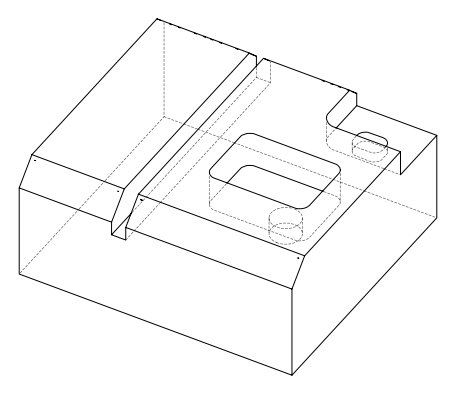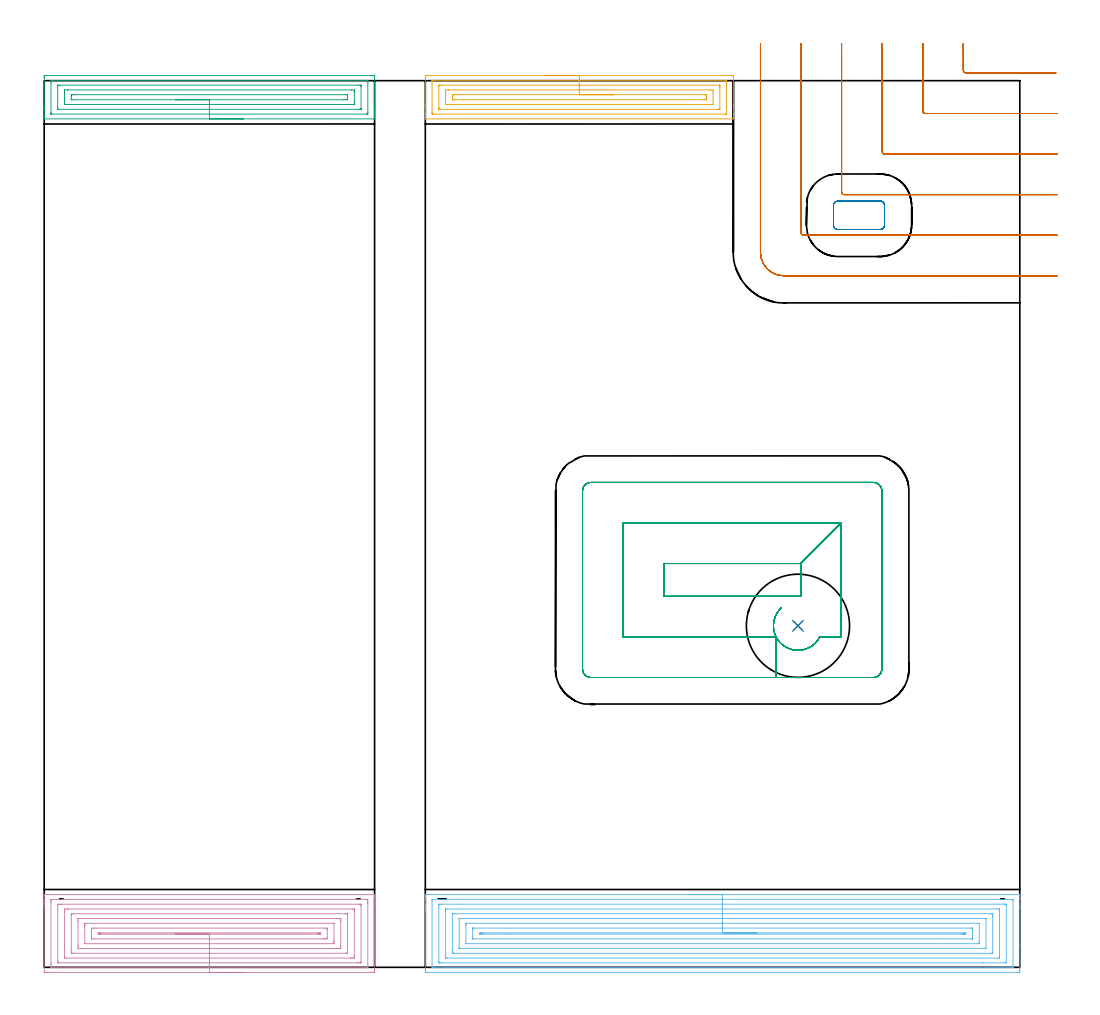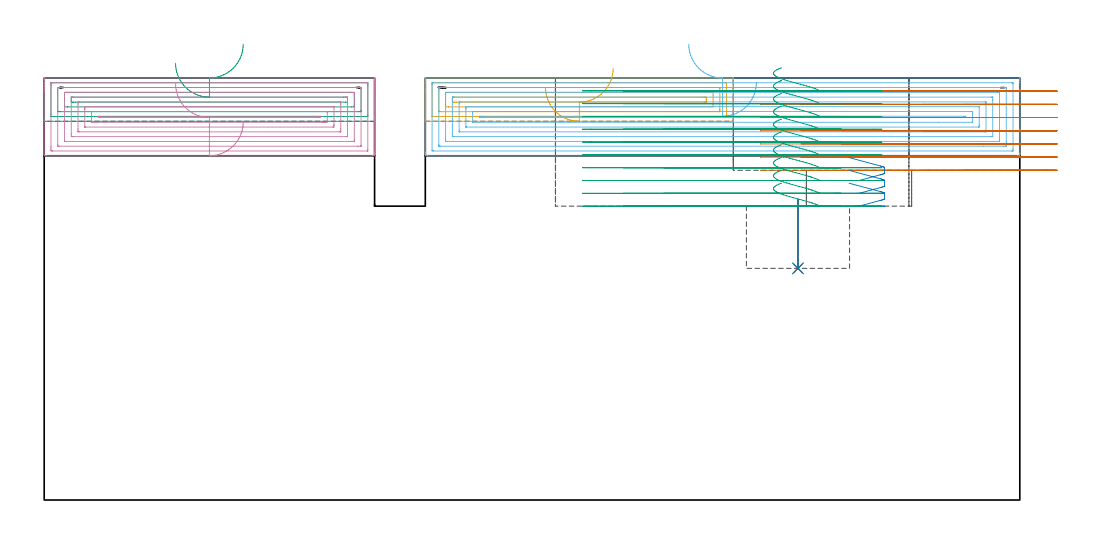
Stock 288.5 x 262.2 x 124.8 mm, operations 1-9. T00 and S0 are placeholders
(PLAN: 10 operations, 4 tool changes, 66.3 min)
(1 INDEXABLE_INSERT_DRILL_BLIND_HOLE_FROM_SOLID | STEP1POCKET | NXT0302_010 | 0.09 min | 16730 mm3)
(2 DRILL_TO_ENLARGE_BLIND_HOLE | STEP1POCKET | UGT0301_381 | 0.09 min | 24383 mm3)
(3 AREA_MILL | FG_CHAMFER_SURFACE | UGT0205_001 | 4.15 min | 8557 mm3)
(4 AREA_MILL_1 | FG_CHAMFER_SURFACE_1 | UGT0205_001 | 7.26 min | 27998 mm3)
(5 AREA_MILL_2 | FG_CHAMFER_SURFACE_2 | UGT0205_001 | 3.89 min | 8446 mm3)
(6 AREA_MILL_3 | FG_CHAMFER_SURFACE_3 | UGT0205_001 | 12.88 min | 47899 mm3)
(7 MILL_CORNER_NOTCH_RECTANGULAR | CORNER_NOTCH_RECTANGULAR | NXT0201_012 | Follow Part, ap 4, ae 75% | 9.04 min | 150067 mm3)
(8 MILL_RECTANGULAR_POCKET | POCKET_RECTANGULAR_STRAIGHT | NXT0201_012 | Follow Part, ap 4, ae 75% | 0.6 min | 7256 mm3)
(9 MILL_RECTANGULAR_POCKET_1 | POCKET_RECTANGULAR_STRAIGHT_1 | NXT0201_012 | Follow Part, ap 4, ae 75% | 13.45 min | 260676 mm3)
(10 MILL_RECTANGULAR_SLOT | SLOT_RECTANGULAR | NXT0201_011 | Follow Part, ap 3, ae 75% | 14.88 min | 144527 mm3)
(TOOL NXT0302_010 | Index. Insert Drill 19.5mm [880-D1950L25-05] | D19.5 PA176 FL98 Z2)
(TOOL UGT0301_381 | Twist Drill Flat Bottom 30.5 mm | D30.5 PA180 FL175 Z2)
(TOOL UGT0205_001 | Chamfer Mill 20 x 3 x 45 deg. | D20 FL50 Z2)
(TOOL NXT0201_012 | ENDMILL 16mm [2P460-1600-NA 1630] | D16 FL38 Z6)
(TOOL NXT0201_011 | ENDMILL 12mm [2P460-1200-NA 1630] | D12 FL38 Z6)
(OP 1 INDEXABLE_INSERT_DRILL_BLIND_HOLE_FROM_SOLID)
G17 G21 G94 G90
T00 M6
G54
G17 G0 G90 X222.9 Y101. S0 M3
G43 Z134.8 H1
G94 G81 G98 Z68.5 F250. R88.9
G80
M5
M2
(OP 2 DRILL_TO_ENLARGE_BLIND_HOLE)
G17 G21 G94 G90
T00 M6
G54
G17 G0 G90 X222.9 Y101. S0 M3
G43 Z134.8 H0
G94 G81 G98 Z68.5 F250. R88.9
G80
M5
M2
(OP 3 AREA_MILL)
G17 G21 G94 G90
T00 M6
G54
G17 G0 G90 X58.85 Y250.9 S1061 M3
G43 Z134.8 H0
G94 G1 X58.812 Z133.928 F250.
X58.698 Z133.063
X58.509 Z132.212
X58.247 Z131.38
X57.913 Z130.574
X57.51 Z129.8
X57.042 Z129.064
X56.51 Z128.372
X55.921 Z127.729
X55.278 Z127.14
X54.586 Z126.608
X53.85 Z126.14
X53.076 Z125.737
X52.27 Z125.403
X51.438 Z125.141
X50.587 Z124.952
X49.722 Z124.838
X48.85 Z124.8
X0.17
X0.01 Y250.903 Z124.788
X0.007 Y250.956 Z124.735
X0. Y251.356 Z124.343
Y251.716 Z123.984
Y252.393 Z123.302
Y253.624 Z122.073
Y254.178 Z121.517
Y254.793 Z120.902
Y263.099 Z112.598
X0.002 Y263.378 Z112.32
X0.01 Y263.692 Z112.006
X0.324 Y263.699 Z111.999
X97.084 Y263.7 Z112.
X97.378 Y263.697 Z112.002
X97.69 Y263.692 Z112.006
X97.7 Y263.376 Z112.322
Y254.178 Z121.517
Y253.624 Z122.073
Y253.285 Z122.411
Y252.732 Z122.964
Y252.393 Z123.302
Y251.716 Z123.984
Y251.356 Z124.343
X97.693 Y250.956 Z124.735
X97.69 Y250.903 Z124.788
X97.53 Y250.9 Z124.8
X48.85
Y252.314 Z123.386
X2.324 Y252.315 Z123.385
X2.165 Y252.317 Z123.383
X2.061 Y252.321 Z123.379
X2.009 Y252.325 Z123.375
X2.006 Y252.337 Z123.363
X2.003 Y252.393 Z123.307
X2. Y252.795 Z122.905
Y261.717 Z113.983
X2.003 Y262.207 Z113.493
X2.006 Y262.256 Z113.444
X2.009 Y262.275 Z113.425
X2.087 Y262.28 Z113.42
X2.244 Y262.284 Z113.416
X2.324 Y262.286 Z113.414
X95.377
X95.535 Y262.283 Z113.417
X95.639 Y262.279 Z113.421
X95.691 Y262.275 Z113.425
X95.694 Y262.263 Z113.437
X95.697 Y262.207 Z113.493
X95.7 Y261.805 Z113.895
Y252.883 Z122.817
X95.697 Y252.393 Z123.307
X95.694 Y252.344 Z123.356
X95.691 Y252.325 Z123.375
X95.613 Y252.321 Z123.379
X95.456 Y252.316 Z123.384
X95.376 Y252.314 Z123.386
X48.85
Y253.728 Z121.972
X4.189 Y253.729 Z121.971
X4.039 Y253.731 Z121.969
X4.016 Y253.733 Z121.967
X4.01 Y253.735 Z121.965
X4.007 Y253.763 Z121.937
X4.002 Y253.863 Z121.837
X4. Y254.366 Z121.334
X4.001 Y260.611 Z115.089
X4.005 Y260.8 Z114.9
X4.01 Y260.853 Z114.847
X4.015 Y260.866 Z114.834
X4.022 Y260.867 Z114.833
X4.077 Y260.87 Z114.83
X4.189 Y260.871 Z114.829
X4.633 Y260.872 Z114.828
X93.061
X93.511 Y260.871 Z114.829
X93.661 Y260.869 Z114.831
X93.684 Y260.867 Z114.833
X93.69 Y260.865 Z114.835
X93.693 Y260.837 Z114.863
X93.698 Y260.737 Z114.963
X93.699 Y260.611 Z115.089
X93.7 Y260.423 Z115.277
X93.699 Y253.989 Z121.711
X93.695 Y253.8 Z121.9
X93.69 Y253.747 Z121.953
X93.685 Y253.734 Z121.966
X93.678 Y253.733 Z121.967
X93.623 Y253.73 Z121.97
X93.511 Y253.729 Z121.971
X93.067 Y253.728 Z121.972
X48.85
Y255.143 Z120.557
X6.795
X6.043 Y255.15 Z120.55
X6.01 Y255.155 Z120.545
X6.005 Y255.202 Z120.498
X6.002 Y255.307 Z120.393
X6. Y256.854 Z118.846
Y258.614 Z117.086
Y259.072 Z116.628
X6.002 Y259.289 Z116.411
X6.006 Y259.397 Z116.303
X6.01 Y259.446 Z116.254
X6.055 Y259.451 Z116.249
X6.869 Y259.457 Z116.243
X6.942
X90.905
X91.657 Y259.45 Z116.25
X91.69 Y259.445 Z116.255
X91.695 Y259.398 Z116.302
X91.698 Y259.293 Z116.407
X91.7 Y259.083 Z116.617
Y258.663 Z117.037
Y255.986 Z119.714
Y255.528 Z120.172
X91.698 Y255.311 Z120.389
X91.695 Y255.203 Z120.497
X91.69 Y255.154 Z120.546
X91.645 Y255.149 Z120.551
X90.831 Y255.143 Z120.557
X90.758
X48.85
Y256.557 Z119.143
X8.655 Y256.558 Z119.142
X8.055 Y256.561 Z119.139
X8.021 Y256.564 Z119.136
X8.01 Y256.57 Z119.13
X8.004 Y256.613 Z119.087
X8.001 Y256.854 Z118.846
X8. Y257.508 Z118.192
X8.001 Y257.746 Z117.954
X8.003 Y257.91 Z117.79
X8.007 Y257.991 Z117.709
X8.009 Y258.027 Z117.673
X8.062 Y258.036 Z117.664
X8.361 Y258.04 Z117.66
X8.655 Y258.042 Z117.658
X9.251 Y258.043 Z117.657
X89.045 Y258.042 Z117.658
X89.645 Y258.039 Z117.661
X89.679 Y258.036 Z117.664
X89.69 Y258.03 Z117.67
X89.696 Y257.988 Z117.712
X89.699 Y257.746 Z117.954
X89.7 Y257.092 Z118.608
X89.699 Y256.854 Z118.846
X89.697 Y256.69 Z119.01
X89.694 Y256.609 Z119.091
X89.691 Y256.573 Z119.127
X89.638 Y256.564 Z119.136
X89.34 Y256.56 Z119.14
X89.045 Y256.558 Z119.142
X88.449 Y256.557 Z119.143
X48.85
X47.978 Z119.181
X47.114 Z119.295
X46.262 Z119.484
X45.43 Z119.746
X44.624 Z120.08
X43.85 Z120.483
X43.114 Z120.952
X42.422 Z121.483
X41.779 Z122.072
X41.19 Z122.715
X40.659 Z123.407
X40.19 Z124.143
X39.787 Z124.917
X39.453 Z125.723
X39.191 Z126.555
X39.002 Z127.407
X38.888 Z128.272
X38.85 Z129.143
G0 Z134.8
M5
M2
(OP 4 AREA_MILL_1)
G17 G21 G94 G90
T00 M6
G54
G17 G0 G90 X58.85 Y-1.5 S1061 M3
G43 Z134.8 H0
Z111.8
G94 G1 X58.812 Z110.928 F250.
X58.698 Z110.064
X58.509 Z109.212
X58.247 Z108.38
X57.913 Z107.574
X57.51 Z106.8
X57.042 Z106.064
X56.51 Z105.372
X55.921 Z104.729
X55.278 Z104.14
X54.586 Z103.608
X53.85 Z103.14
X53.076 Z102.737
X52.27 Z102.403
X51.438 Z102.141
X50.587 Z101.952
X49.722 Z101.838
X48.85 Z101.8
X0.616
X0.191 Y-1.495 Z101.803
X0.01 Y-1.492 Z101.806
X0. Y-1.306 Z101.991
X0.003 Y17.778 Z121.074
Y18.385 Z121.679
Y18.937 Z122.234
Y19.267 Z122.563
Y19.82 Z123.117
Y20.15 Z123.445
Y21.152 Z124.451
X0.013 Y21.474 Z124.766
X0.018 Y21.491 Z124.783
X0.022 Y21.497 Z124.789
X0.17 Y21.5 Z124.8
X97.53
X97.691 Y21.497 Z124.788
X97.693 Y21.49 Z124.781
X97.7 Y21.145 Z124.445
Y20.82 Z124.119
Y20.15 Z123.445
Y18.932 Z122.229
Y18.385 Z121.679
Y9.832 Z113.13
Y-0.759 Z102.539
X97.697 Y-1.032 Z102.265
X97.691 Y-1.492 Z101.806
X97.552 Y-1.495 Z101.803
X97.084 Y-1.5 Z101.8
X48.85
Y-0.086 Z103.214
X2.403 Y-0.085 Z103.215
X2.337
X2.024 Y-0.079 Z103.221
X2.01 Y0.022 Z103.322
X2.003 Y0.245 Z103.545
X2.001 Y0.733 Z104.033
X2. Y1.13 Z104.43
X2.003 Y19.267 Z122.567
X2.005 Y19.66 Z122.96
X2.013 Y20.056 Z123.356
X2.022 Y20.08 Z123.38
X2.041 Y20.081 Z123.381
X2.092 Y20.084 Z123.384
X2.196 Y20.085 Z123.385
X2.403 Y20.086 Z123.386
X95.297 Y20.085 Z123.385
X95.363
X95.676 Y20.079 Z123.379
X95.69 Y19.978 Z123.278
X95.697 Y19.755 Z123.055
X95.699 Y19.267 Z122.567
X95.7 Y18.87 Z122.17
X95.699 Y0.336 Z103.636
X95.691 Y-0.062 Z103.238
X95.689 Y-0.08 Z103.22
X95.684 Y-0.082 Z103.218
X95.66 Y-0.084 Z103.216
X95.608 Y-0.085 Z103.215
X95.504 Y-0.086 Z103.214
X48.85
Y1.328 Z104.628
X4.479 Y1.329 Z104.629
X4.189 Y1.33 Z104.63
X4.093 Y1.332 Z104.632
X4.024 Y1.335 Z104.635
X4.01 Y1.429 Z104.729
X4.005 Y1.615 Z104.915
X4.001 Y1.801 Z105.101
X4.003 Y18.385 Z121.685
X4.005 Y18.567 Z121.867
X4.011 Y18.63 Z121.93
X4.017 Y18.665 Z121.965
X4.045 Y18.666 Z121.966
X4.189 Y18.669 Z121.969
X4.792 Y18.671 Z121.971
X5.082
X93.221
X93.511 Y18.669 Z121.969
X93.607 Y18.668 Z121.968
X93.676 Y18.665 Z121.965
X93.69 Y18.571 Z121.871
X93.695 Y18.385 Z121.685
X93.699 Y18.199 Z121.499
Y1.615 Z104.915
X93.697 Y1.431 Z104.731
X93.69 Y1.367 Z104.667
X93.684 Y1.335 Z104.635
X93.655 Y1.334 Z104.634
X93.511 Y1.331 Z104.631
X92.908 Y1.329 Z104.629
X92.618 Y1.328 Z104.628
X48.85
Y2.743 Z106.043
X6.621
X6.125 Y2.747 Z106.047
X6.011 Y2.75 Z106.05
X6.006 Y2.948 Z106.248
X6.001 Y3.356 Z106.656
X6.003 Y16.62 Z119.92
X6.011 Y17.047 Z120.347
X6.018 Y17.25 Z120.55
X6.227 Y17.254 Z120.554
X6.869 Y17.257 Z120.557
X7.117
X91.08
X91.576 Y17.253 Z120.553
X91.69 Y17.25 Z120.55
X91.695 Y17.053 Z120.353
X91.7 Y16.644 Z119.944
Y3.381 Z106.681
X91.69 Y2.952 Z106.252
X91.682 Y2.75 Z106.05
X91.474 Y2.746 Z106.046
X90.831 Y2.743 Z106.043
X90.584
X48.85
Y4.157 Z107.457
X8.655
X8.548 Y4.159 Z107.459
X8.333 Y4.164 Z107.464
X8.011 Y4.177 Z107.477
X8.008 Y4.263 Z107.563
X8.001 Y4.909 Z108.209
X8.003 Y15.499 Z118.799
X8.005 Y15.737 Z119.037
X8.009 Y15.817 Z119.117
X8.011 Y15.831 Z119.131
X8.083 Y15.836 Z119.136
X8.225 Y15.84 Z119.14
X8.44 Y15.843 Z119.143
X8.548
X89.045
X89.152 Y15.841 Z119.141
X89.367 Y15.836 Z119.136
X89.69 Y15.823 Z119.123
X89.692 Y15.737 Z119.037
X89.699 Y15.09 Z118.39
X89.7 Y4.499 Z107.799
X89.697 Y4.263 Z107.563
X89.693 Y4.183 Z107.483
X89.691 Y4.169 Z107.469
X89.618 Y4.164 Z107.464
X89.475 Y4.16 Z107.46
X89.26 Y4.157 Z107.457
X89.152
X48.85
Y5.571 Z108.871
X10.442 Y5.572 Z108.872
X10.009 Y5.573 Z108.873
X10.007 Y5.575 Z108.875
X10.003 Y5.579 Z108.879
X10.001 Y6.028 Z109.328
Y6.464 Z109.764
X10.002 Y13.523 Z116.823
X10.005 Y13.972 Z117.272
X10.01 Y14.398 Z117.698
X10.016 Y14.422 Z117.722
X10.038 Y14.424 Z117.724
X10.095 Y14.427 Z117.727
X10.21 Y14.428 Z117.728
X10.442 Y14.429 Z117.729
X87.258 Y14.428 Z117.728
X87.691 Y14.427 Z117.727
X87.694 Y14.425 Z117.725
X87.698 Y14.42 Z117.72
X87.699 Y13.972 Z117.272
X87.7 Y13.535 Z116.835
Y6.475 Z109.775
X87.697 Y6.028 Z109.328
X87.692 Y5.599 Z108.899
X87.684 Y5.578 Z108.878
X87.662 Y5.576 Z108.876
X87.605 Y5.573 Z108.873
X87.49 Y5.572 Z108.872
X87.258 Y5.571 Z108.871
X48.85
Y6.985 Z110.285
X12.152 Y6.986 Z110.286
X12.041 Y6.99 Z110.29
X12.019 Y6.992 Z110.292
X12.011 Y7.001 Z110.301
X12.005 Y7.022 Z110.322
X12.002 Y7.045 Z110.345
Y12.207 Z115.507
X12.004 Y12.428 Z115.728
X12.012 Y12.653 Z115.953
X12.033 Y13.008 Z116.308
X12.228 Y13.013 Z116.313
X12.304 Y13.014 Z116.314
X85.548
X85.659 Y13.01 Z116.31
X85.682 Y13.008 Z116.308
X85.69 Y12.999 Z116.299
X85.696 Y12.978 Z116.278
X85.699 Y12.955 Z116.255
Y7.794 Z111.094
X85.698 Y7.57 Z110.87
X85.69 Y7.343 Z110.643
X85.667 Y6.992 Z110.292
X85.472 Y6.987 Z110.287
X85.396 Y6.986 Z110.286
X48.85 Y6.985 Z110.285
Y8.4 Z111.7
X14.908
X14.292 Y8.402 Z111.702
X14.014 Y8.407 Z111.707
X14.002 Y8.676 Z111.976
X14.001 Y8.689 Z111.989
X14.002 Y11.336 Z114.636
X14.014 Y11.593 Z114.893
X14.629 Y11.599 Z114.899
X14.908 Y11.6 Z114.9
X15.521
X82.792
X83.409 Y11.598 Z114.898
X83.686 Y11.593 Z114.893
X83.699 Y11.324 Z114.624
X83.7 Y11.31 Z114.61
Y8.662 Z111.962
X83.686 Y8.407 Z111.707
X83.071 Y8.401 Z111.701
X82.792 Y8.4 Z111.7
X82.179
X48.85
Y9.814 Z113.114
X16.694
X16.434 Y9.816 Z113.116
X16.06 Y9.821 Z113.121
X16.011 Y9.824 Z113.124
X16.008 Y9.879 Z113.179
X16.006 Y10. Z113.3
X16.009 Y10.121 Z113.421
X16.011 Y10.176 Z113.476
X16.066 Y10.18 Z113.48
X16.436 Y10.184 Z113.484
X16.694 Y10.186 Z113.486
X81.006
X81.266 Y10.184 Z113.484
X81.64 Y10.179 Z113.479
X81.69 Y10.177 Z113.477
X81.693 Y10.122 Z113.422
X81.695 Y10. Z113.3
X81.693 Y9.878 Z113.178
X81.69 Y9.823 Z113.123
X81.634 Y9.82 Z113.12
X81.383 Y9.816 Z113.116
X81.006 Y9.814 Z113.114
X80.748
X48.85
X47.978 Z113.152
X47.114 Z113.266
X46.262 Z113.454
X45.43 Z113.717
X44.624 Z114.051
X43.85 Z114.453
X43.114 Z114.922
X42.422 Z115.453
X41.779 Z116.043
X41.19 Z116.686
X40.658 Z117.378
X40.19 Z118.114
X39.787 Z118.888
X39.453 Z119.694
X39.191 Z120.526
X39.002 Z121.377
X38.888 Z122.242
X38.85 Z123.114
G0 Z134.8
M5
M2
(OP 5 AREA_MILL_2)
G17 G21 G94 G90
T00 M6
G54
G17 G0 G90 X148.25 Y263.7 S1061 M3
G43 Z134.8 H0
Z122.
G94 G1 X148.288 Z121.128 F250.
X148.402 Z120.264
X148.591 Z119.412
X148.853 Z118.58
X149.187 Z117.774
X149.59 Z117.
X150.058 Z116.264
X150.59 Z115.572
X151.179 Z114.929
X151.822 Z114.34
X152.514 Z113.808
X153.25 Z113.34
X154.024 Z112.937
X154.83 Z112.603
X155.662 Z112.341
X156.514 Z112.152
X157.378 Z112.038
X158.25 Z112.
X203.222
X203.515 Y263.697 Z112.002
X203.79 Y263.691 Z112.006
X203.8 Y263.412 Z112.285
Y255.07 Z120.625
Y254.444 Z121.253
Y254.178 Z121.519
Y252.393 Z123.302
Y251.859 Z123.839
Y251.259 Z124.44
X203.793 Y250.944 Z124.748
X203.79 Y250.903 Z124.788
X203.667 Y250.9 Z124.8
X112.833
X112.71 Y250.903 Z124.788
X112.707 Y250.944 Z124.748
X112.7 Y251.26 Z124.439
Y251.86 Z123.839
Y252.393 Z123.302
Y254.444 Z121.253
Y255.07 Z120.625
X112.701 Y263.099 Z112.598
X112.703 Y263.675 Z112.022
X112.707 Y263.691 Z112.006
X113.279 Y263.7 Z112.
X158.25
Y262.286 Z113.414
X201.519 Y262.285 Z113.415
X201.677 Y262.282 Z113.418
X201.776 Y262.279 Z113.421
X201.79 Y262.256 Z113.444
X201.793 Y262.207 Z113.493
X201.799 Y261.847 Z113.853
X201.8 Y252.393 Z123.307
X201.798 Y252.348 Z123.352
X201.795 Y252.327 Z123.373
X201.792 Y252.321 Z123.379
X201.755 Y252.319 Z123.381
X201.598 Y252.315 Z123.385
X201.519 Y252.314 Z123.386
X114.981 Y252.315 Z123.385
X114.823 Y252.318 Z123.382
X114.724 Y252.321 Z123.379
X114.71 Y252.344 Z123.356
X114.707 Y252.393 Z123.307
X114.701 Y252.752 Z122.948
X114.7 Y262.207 Z113.493
X114.702 Y262.252 Z113.448
X114.705 Y262.273 Z113.427
X114.708 Y262.279 Z113.421
X114.745 Y262.281 Z113.419
X114.902 Y262.285 Z113.415
X114.981 Y262.286 Z113.414
X158.25
Y260.872 Z114.828
X199.723 Y260.871 Z114.829
X199.763 Y260.87 Z114.83
X199.783 Y260.868 Z114.832
X199.787 Y260.866 Z114.834
X199.79 Y260.844 Z114.856
X199.798 Y260.563 Z115.137
X199.8 Y260.422 Z115.278
Y260.282 Z115.418
Y254.037 Z121.663
X199.798 Y253.896 Z121.804
X199.794 Y253.802 Z121.898
X199.79 Y253.735 Z121.965
X199.77 Y253.733 Z121.967
X199.659 Y253.731 Z121.969
X199.217 Y253.729 Z121.971
X116.777
X116.737 Y253.73 Z121.97
X116.717 Y253.732 Z121.968
X116.713 Y253.734 Z121.966
X116.71 Y253.756 Z121.944
X116.702 Y254.037 Z121.663
X116.701 Y254.178 Z121.522
X116.7 Y254.318 Z121.382
Y260.563 Z115.137
X116.703 Y260.704 Z114.996
X116.706 Y260.798 Z114.902
X116.71 Y260.865 Z114.835
X116.73 Y260.867 Z114.833
X116.841 Y260.869 Z114.831
X117.283 Y260.871 Z114.829
X158.25 Y260.872 Z114.828
Y259.457 Z116.243
X197.061
X197.79 Y259.446 Z116.254
X197.8 Y258.717 Z116.983
Y255.962 Z119.738
X197.793 Y255.155 Z120.545
X196.988 Y255.143 Z120.557
X196.915
X119.439
X118.71 Y255.154 Z120.546
X118.7 Y255.883 Z119.817
Y258.638 Z117.062
X118.707 Y259.445 Z116.255
X119.512 Y259.457 Z116.243
X119.585
X158.25
Y258.043 Z117.657
X195.207
X195.503 Y258.042 Z117.658
X195.701 Y258.039 Z117.661
X195.771 Y258.036 Z117.664
X195.791 Y258.031 Z117.669
X195.794 Y258.016 Z117.684
X195.797 Y257.944 Z117.756
X195.799 Y257.746 Z117.954
Y257.153 Z118.547
X195.795 Y256.854 Z118.846
X195.79 Y256.564 Z119.136
X195.501 Y256.56 Z119.14
X195.207 Y256.558 Z119.142
X194.613 Y256.557 Z119.143
X121.293
X120.997 Y256.558 Z119.142
X120.799 Y256.561 Z119.139
X120.729 Y256.564 Z119.136
X120.709 Y256.569 Z119.131
X120.707 Y256.584 Z119.116
X120.703 Y256.656 Z119.044
X120.701 Y256.854 Z118.846
Y257.447 Z118.253
X120.705 Y257.746 Z117.954
X120.71 Y258.036 Z117.664
X120.999 Y258.041 Z117.66
X121.293 Y258.042 Z117.658
X121.887 Y258.043 Z117.657
X158.25
X159.122 Z117.695
X159.986 Z117.809
X160.838 Z117.998
X161.67 Z118.26
X162.476 Z118.594
X163.25 Z118.997
X163.986 Z119.465
X164.678 Z119.996
X165.321 Z120.586
X165.91 Z121.229
X166.442 Z121.921
X166.91 Z122.657
X167.313 Z123.431
X167.647 Z124.237
X167.909 Z125.069
X168.098 Z125.92
X168.212 Z126.785
X168.25 Z127.657
G0 Z134.8
M5
M2
(OP 6 AREA_MILL_3)
G17 G21 G94 G90
T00 M6
G54
G17 G0 G90 X190.6 Y21.5 S1061 M3
G43 Z134.8 H0
G94 G1 X190.638 Z133.928 F250.
X190.752 Z133.063
X190.941 Z132.212
X191.203 Z131.38
X191.537 Z130.574
X191.94 Z129.8
X192.408 Z129.064
X192.94 Z128.372
X193.529 Z127.729
X194.172 Z127.139
X194.864 Z126.608
X195.6 Z126.14
X196.374 Z125.737
X197.18 Z125.403
X198.012 Z125.141
X198.864 Z124.952
X199.728 Z124.838
X200.6 Z124.8
X288.361
X288.49 Y21.494 Z124.793
X288.5 Y21.208 Z124.507
Y20.702 Z124.001
Y20.15 Z123.445
Y18.109 Z121.406
Y17.502 Z120.796
Y6.332 Z109.629
Y-0.729 Z102.568
X288.497 Y-1.032 Z102.264
X288.491 Y-1.491 Z101.806
X288.382 Y-1.495 Z101.803
X287.915 Y-1.5 Z101.8
X113.285 Y-1.499 Z101.801
X112.818 Y-1.495 Z101.803
X112.709 Y-1.491 Z101.806
X112.704 Y-1.032 Z102.264
X112.7 Y-0.453 Z102.844
Y16.923 Z120.218
Y17.502 Z120.796
Y18.109 Z121.406
Y18.385 Z121.682
Y20.15 Z123.445
Y20.702 Z124.001
Y21.032 Z124.331
X112.701 Y21.209 Z124.508
X112.71 Y21.494 Z124.793
X112.839 Y21.5 Z124.8
X200.6
Y20.086 Z123.386
X286.133 Y20.085 Z123.385
X286.2 Y20.084 Z123.384
X286.49 Y20.07 Z123.37
X286.495 Y19.984 Z123.284
X286.499 Y19.787 Z123.087
Y0.37 Z103.67
X286.49 Y0.007 Z103.307
X286.485 Y-0.079 Z103.221
X286.443 Y-0.082 Z103.218
X286.34 Y-0.085 Z103.215
X286.133 Y-0.086 Z103.214
X115.067 Y-0.085 Z103.215
X115. Y-0.084 Z103.216
X114.71 Y-0.07 Z103.23
X114.705 Y0.016 Z103.316
X114.701 Y0.213 Z103.513
Y19.629 Z122.929
X114.71 Y19.993 Z123.293
X114.715 Y20.079 Z123.379
X114.757 Y20.082 Z123.382
X114.86 Y20.085 Z123.385
X115.067 Y20.086 Z123.386
X200.6
Y18.671 Z121.971
X284.062
X284.351 Y18.67 Z121.97
X284.447 Y18.668 Z121.968
X284.48 Y18.665 Z121.965
X284.49 Y18.661 Z121.961
X284.493 Y18.63 Z121.93
X284.497 Y18.532 Z121.832
X284.499 Y18.385 Z121.685
X284.5 Y18.238 Z121.538
Y2.351 Z105.651
X284.498 Y1.615 Z104.915
X284.496 Y1.472 Z104.772
X284.486 Y1.336 Z104.636
X284.351 Y1.334 Z104.634
X283.749 Y1.329 Z104.629
X277.708 Y1.328 Z104.628
X117.138 Y1.329 Z104.629
X116.849 Y1.33 Z104.63
X116.753 Y1.332 Z104.632
X116.72 Y1.335 Z104.635
X116.71 Y1.339 Z104.639
X116.707 Y1.37 Z104.67
X116.703 Y1.468 Z104.768
X116.701 Y1.615 Z104.915
X116.7 Y1.762 Z105.062
Y17.649 Z120.949
X116.702 Y18.385 Z121.685
X116.704 Y18.528 Z121.828
X116.714 Y18.664 Z121.964
X116.849 Y18.666 Z121.966
X117.451 Y18.671 Z121.971
X123.482
X200.6
Y17.257 Z120.557
X281.926
X282.404 Y17.255 Z120.555
X282.454 Y17.254 Z120.554
X282.483 Y17.251 Z120.551
X282.49 Y17.22 Z120.52
X282.495 Y17.044 Z120.344
X282.5 Y16.688 Z119.988
Y16.619 Z119.919
Y3.381 Z106.681
X282.497 Y2.974 Z106.274
X282.492 Y2.771 Z106.071
X282.49 Y2.751 Z106.051
X282.469 Y2.748 Z106.048
X282.414 Y2.745 Z106.045
X282.322 Y2.743 Z106.043
X119.274
X118.796 Y2.745 Z106.045
X118.746 Y2.746 Z106.046
X118.717 Y2.749 Z106.049
X118.71 Y2.779 Z106.079
X118.705 Y2.956 Z106.256
X118.7 Y3.312 Z106.612
Y3.381 Z106.681
Y16.619 Z119.919
X118.703 Y17.026 Z120.326
X118.708 Y17.229 Z120.529
X118.71 Y17.249 Z120.549
X118.731 Y17.252 Z120.552
X118.786 Y17.255 Z120.555
X118.878 Y17.257 Z120.557
X200.6
Y15.843 Z119.143
X280.004
X280.218 Y15.842 Z119.142
X280.361 Y15.839 Z119.139
X280.473 Y15.836 Z119.136
X280.491 Y15.83 Z119.13
X280.493 Y15.821 Z119.121
X280.496 Y15.737 Z119.037
X280.5 Y15.139 Z118.439
Y14.854 Z118.154
X280.499 Y4.263 Z107.563
X280.497 Y4.188 Z107.488
X280.494 Y4.171 Z107.471
X280.492 Y4.167 Z107.467
X280.467 Y4.164 Z107.464
X280.325 Y4.16 Z107.46
X280.111 Y4.157 Z107.457
X280.004
X121.196
X120.982 Y4.158 Z107.458
X120.839 Y4.16 Z107.46
X120.727 Y4.164 Z107.464
X120.709 Y4.17 Z107.47
X120.707 Y4.179 Z107.479
X120.704 Y4.263 Z107.563
X120.7 Y4.861 Z108.161
Y5.146 Z108.446
X120.701 Y15.737 Z119.037
X120.703 Y15.812 Z119.112
X120.706 Y15.829 Z119.129
X120.708 Y15.833 Z119.133
X120.733 Y15.836 Z119.136
X120.875 Y15.84 Z119.14
X121.089 Y15.843 Z119.143
X121.196
X200.6
Y14.429 Z117.729
X278.268 Y14.428 Z117.728
X278.391 Y14.427 Z117.727
X278.472 Y14.424 Z117.724
X278.488 Y14.422 Z117.722
X278.491 Y14.403 Z117.703
X278.495 Y14.353 Z117.653
X278.499 Y13.972 Z117.272
Y6.028 Z109.328
X278.496 Y5.65 Z108.95
X278.49 Y5.594 Z108.894
X278.482 Y5.578 Z108.878
X278.46 Y5.576 Z108.876
X278.345 Y5.573 Z108.873
X278.115 Y5.572 Z108.872
X122.932
X122.809 Y5.573 Z108.873
X122.728 Y5.576 Z108.876
X122.712 Y5.578 Z108.878
X122.709 Y5.596 Z108.896
X122.705 Y5.647 Z108.947
X122.701 Y6.028 Z109.328
Y13.972 Z117.272
X122.704 Y14.35 Z117.65
X122.71 Y14.406 Z117.706
X122.718 Y14.422 Z117.722
X122.74 Y14.424 Z117.724
X122.855 Y14.427 Z117.727
X123.085 Y14.428 Z117.728
X200.6 Y14.429 Z117.729
Y13.015 Z116.315
X276.333 Y13.014 Z116.314
X276.409 Y13.013 Z116.313
X276.485 Y13.008 Z116.308
X276.497 Y12.986 Z116.286
X276.499 Y12.976 Z116.276
X276.5 Y7.628 Z110.928
X276.498 Y7.462 Z110.762
X276.49 Y7.131 Z110.431
X276.476 Y6.992 Z110.292
X276.434 Y6.988 Z110.288
X276.333 Y6.986 Z110.286
X124.867
X124.791 Y6.987 Z110.287
X124.715 Y6.992 Z110.292
X124.703 Y7.014 Z110.314
X124.701 Y7.024 Z110.324
X124.7 Y12.372 Z115.672
X124.702 Y12.538 Z115.838
X124.71 Y12.869 Z116.169
X124.724 Y13.008 Z116.308
X124.766 Y13.012 Z116.312
X124.867 Y13.014 Z116.314
X200.6 Y13.015 Z116.315
Y11.6 Z114.9
X274.272
X274.412 Y11.599 Z114.899
X274.452 Y11.597 Z114.897
X274.487 Y11.594 Z114.894
X274.492 Y11.527 Z114.827
X274.499 Y11.375 Z114.675
X274.5 Y8.676 Z111.976
X274.497 Y8.468 Z111.768
X274.493 Y8.417 Z111.717
X274.491 Y8.409 Z111.709
X274.47 Y8.406 Z111.706
X274.404 Y8.403 Z111.703
X274.218 Y8.4 Z111.7
X264.527
X126.928
X126.788 Y8.401 Z111.701
X126.748 Y8.403 Z111.703
X126.713 Y8.406 Z111.706
X126.708 Y8.473 Z111.773
X126.701 Y8.625 Z111.925
X126.7 Y11.324 Z114.624
X126.703 Y11.532 Z114.832
X126.707 Y11.583 Z114.883
X126.709 Y11.591 Z114.891
X126.73 Y11.594 Z114.894
X126.796 Y11.597 Z114.897
X126.982 Y11.6 Z114.9
X137.208
X200.6
Y10.186 Z113.486
X271.878 Y10.185 Z113.485
X272.138 Y10.183 Z113.483
X272.49 Y10.175 Z113.475
X272.493 Y9.832 Z113.132
X272.253 Y9.821 Z113.121
X271.878 Y9.816 Z113.116
X271.62 Y9.814 Z113.114
X271.363
X129.322 Y9.815 Z113.115
X129.062 Y9.817 Z113.117
X128.71 Y9.825 Z113.125
X128.707 Y10.168 Z113.468
X129.072 Y10.18 Z113.48
X129.322 Y10.184 Z113.484
X129.58 Y10.186 Z113.486
X129.956
X200.6
X201.472 Z113.524
X202.336 Z113.638
X203.188 Z113.827
X204.02 Z114.089
X204.826 Z114.423
X205.6 Z114.826
X206.336 Z115.295
X207.028 Z115.826
X207.671 Z116.415
X208.26 Z117.058
X208.792 Z117.75
X209.26 Z118.486
X209.663 Z119.26
X209.997 Z120.066
X210.259 Z120.898
X210.448 Z121.75
X210.562 Z122.615
X210.6 Z123.486
G0 Z134.8
M5
M2
(OP 7 MILL_CORNER_NOTCH_RECTANGULAR)
G17 G21 G94 G90
T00 M6
G54
G17 G0 G90 X271.787 Y273.2 S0 M3
G43 Z134.8 H1
Z120.9
G94 G1 X271.8 Y270.2 F250.
Y269.959 F500.
Y265.295
G3 X272.595 Y264.5 R0.8
G1 X296.162
X299.162 F250.
G0 Z134.8
X259.784 Y273.2
Z120.9
G1 X259.799 Y270.2
X259.8 Y269.959 F500.
Y253.295
G3 X260.595 Y252.5 R0.8
G1 X296.5
X299.5 F250.
G0 Z134.8
X247.779 Y273.2
Z120.9
G1 X247.799 Y270.2
X247.8 Y269.959 F500.
Y241.296
G3 X248.596 Y240.5 R0.8
G1 X296.5
X299.5 F250.
G0 Z134.8
X235.769 Y273.2
Z120.9
G1 X235.799 Y270.2
G2 X235.8 Y269.959 R24. F500.
G1 Y229.296
G3 X236.596 Y228.5 R0.8
G1 X296.5
X299.5 F250.
G0 Z134.8
X223.737 Y273.199
Z120.9
G1 X223.798 Y270.2
G2 X223.8 Y269.959 R12. F500.
G1 Y217.296
G3 X224.596 Y216.5 R0.8
G1 X296.5
X299.5 F250.
G0 Z134.8
X211.8 Y272.959
Z120.9
G1 Y269.959
Y211.4 F500.
G3 X218.7 Y204.5 R6.9
G1 X296.5
X299.5 F250.
G0 Z134.8
X271.8 Y273.2
Z117.
G1 Y270.2
Y265.295 F500.
G3 X272.595 Y264.5 R0.8
G1 X296.162
X299.162 F250.
G0 Z134.8
X259.8 Y273.2
Z117.
G1 Y270.2
Y253.295 F500.
G3 X260.595 Y252.5 R0.8
G1 X296.5
X299.5 F250.
G0 Z134.8
X247.8 Y273.2
Z117.
G1 Y270.2
Y241.296 F500.
G3 X248.596 Y240.5 R0.8
G1 X296.5
X299.5 F250.
G0 Z134.8
X235.8 Y273.2
Z117.
G1 Y270.2
Y229.296 F500.
G3 X236.596 Y228.5 R0.8
G1 X296.5
X299.5 F250.
G0 Z134.8
X223.8 Y273.2
Z117.
G1 Y270.2
Y217.296 F500.
G3 X224.596 Y216.5 R0.8
G1 X296.5
X299.5 F250.
G0 Z134.8
X211.8 Y273.2
Z117.
G1 Y270.2
Y211.4 F500.
G3 X218.7 Y204.5 R6.9
G1 X296.5
X299.5 F250.
G0 Z134.8
X271.8 Y273.2
Z113.1
G1 Y270.2
Y265.295 F500.
G3 X272.595 Y264.5 R0.8
G1 X296.162
X299.162 F250.
G0 Z134.8
X259.8 Y273.2
Z113.1
G1 Y270.2
Y253.295 F500.
G3 X260.595 Y252.5 R0.8
G1 X296.5
X299.5 F250.
G0 Z134.8
X247.8 Y273.2
Z113.1
G1 Y270.2
Y241.296 F500.
G3 X248.596 Y240.5 R0.8
G1 X296.5
X299.5 F250.
G0 Z134.8
X235.8 Y273.2
Z113.1
G1 Y270.2
Y229.296 F500.
G3 X236.596 Y228.5 R0.8
G1 X296.5
X299.5 F250.
G0 Z134.8
X223.8 Y273.2
Z113.1
G1 Y270.2
Y217.296 F500.
G3 X224.596 Y216.5 R0.8
G1 X296.5
X299.5 F250.
G0 Z134.8
X211.8 Y273.2
Z113.1
G1 Y270.2
Y211.4 F500.
G3 X218.7 Y204.5 R6.9
G1 X296.5
X299.5 F250.
G0 Z134.8
X271.8 Y273.2
Z109.2
G1 Y270.2
Y265.295 F500.
G3 X272.595 Y264.5 R0.8
G1 X296.162
X299.162 F250.
G0 Z134.8
X259.8 Y273.2
Z109.2
G1 Y270.2
Y253.296 F500.
G3 X260.596 Y252.5 R0.8
G1 X296.5
X299.5 F250.
G0 Z134.8
X247.8 Y273.2
Z109.2
G1 Y270.2
Y241.296 F500.
G3 X248.596 Y240.5 R0.8
G1 X296.5
X299.5 F250.
G0 Z134.8
X235.8 Y273.2
Z109.2
G1 Y270.2
Y229.296 F500.
G3 X236.596 Y228.5 R0.8
G1 X296.5
X299.5 F250.
G0 Z134.8
X223.8 Y273.2
Z109.2
G1 Y270.2
Y217.296 F500.
G3 X224.596 Y216.5 R0.8
G1 X296.5
X299.5 F250.
G0 Z134.8
X211.8 Y273.2
Z109.2
G1 Y270.2
Y211.4 F500.
G3 X218.7 Y204.5 R6.9
G1 X296.5
X299.5 F250.
G0 Z134.8
X271.8 Y273.2
Z105.3
G1 Y270.2
Y265.295 F500.
G3 X272.595 Y264.5 R0.8
G1 X296.162
X299.162 F250.
G0 Z134.8
X259.8 Y273.2
Z105.3
G1 Y270.2
Y253.295 F500.
G3 X260.595 Y252.5 R0.8
G1 X296.5
X299.5 F250.
G0 Z134.8
X247.8 Y273.2
Z105.3
G1 Y270.2
Y241.296 F500.
G3 X248.596 Y240.5 R0.8
G1 X296.5
X299.5 F250.
G0 Z134.8
X235.8 Y273.2
Z105.3
G1 Y270.2
Y229.296 F500.
G3 X236.596 Y228.5 R0.8
G1 X296.5
X299.5 F250.
G0 Z134.8
X223.8 Y273.2
Z105.3
G1 Y270.2
Y217.296 F500.
G3 X224.596 Y216.5 R0.8
G1 X296.5
X299.5 F250.
G0 Z134.8
X211.8 Y273.2
Z105.3
G1 Y270.2
Y211.4 F500.
G3 X218.7 Y204.5 R6.9
G1 X296.5
X299.5 F250.
G0 Z134.8
X271.8 Y273.2
Z101.4
G1 Y270.2
Y265.295 F500.
G3 X272.595 Y264.5 R0.8
G1 X296.162
X299.162 F250.
G0 Z134.8
X259.8 Y273.2
Z101.4
G1 Y270.2
Y253.295 F500.
G3 X260.595 Y252.5 R0.8
G1 X296.5
X299.5 F250.
G0 Z134.8
X247.8 Y273.2
Z101.4
G1 Y270.2
Y241.296 F500.
G3 X248.596 Y240.5 R0.8
G1 X296.5
X299.5 F250.
G0 Z134.8
X235.8 Y273.2
Z101.4
G1 Y270.2
Y229.296 F500.
G3 X236.596 Y228.5 R0.8
G1 X296.5
X299.5 F250.
G0 Z134.8
X223.8 Y273.2
Z101.4
G1 Y270.2
Y217.296 F500.
G3 X224.596 Y216.5 R0.8
G1 X296.5
X299.5 F250.
G0 Z134.8
X211.8 Y273.2
Z101.4
G1 Y270.2
Y211.4 F500.
G3 X218.7 Y204.5 R6.9
G1 X296.5
X299.5 F250.
G0 Z134.8
X271.8 Y273.2
Z97.5
G1 Y270.2
Y265.295 F500.
G3 X272.595 Y264.5 R0.8
G1 X296.162
X299.162 F250.
G0 Z134.8
X259.8 Y273.2
Z97.5
G1 Y270.2
Y253.295 F500.
G3 X260.595 Y252.5 R0.8
G1 X296.5
X299.5 F250.
G0 Z134.8
X247.8 Y273.2
Z97.5
G1 Y270.2
Y241.296 F500.
G3 X248.596 Y240.5 R0.8
G1 X296.5
X299.5 F250.
G0 Z134.8
X235.8 Y273.2
Z97.5
G1 Y270.2
Y229.296 F500.
G3 X236.596 Y228.5 R0.8
G1 X296.5
X299.5 F250.
G0 Z134.8
X223.8 Y273.2
Z97.5
G1 Y270.2
Y217.296 F500.
G3 X224.596 Y216.5 R0.8
G1 X296.5
X299.5 F250.
G0 Z134.8
X211.8 Y273.2
Z97.5
G1 Y270.2
Y211.4 F500.
G3 X218.7 Y204.5 R6.9
G1 X296.5
X299.5 F250.
G0 Z134.8
M5
M2
(OP 8 MILL_RECTANGULAR_POCKET)
G17 G21 G94 G90
T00 M6
G54
G17 G0 G90 X238. Y218.2 S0 M3
G43 Z134.8 H1
Z101.27
G94 G1 X247.314 Z98.774 F250.
X247.611 Y218.261 Z98.693
X247.885 Y218.389 Z98.612
X248.123 Y218.577 Z98.531
X248.311 Y218.815 Z98.45
X248.439 Y219.089 Z98.369
X248.5 Y219.386 Z98.287
Y225.414 Z96.672
X248.439 Y225.711 Z96.591
X248.311 Y225.985 Z96.51
X248.123 Y226.223 Z96.429
X247.885 Y226.411 Z96.348
X247.611 Y226.539 Z96.266
X247.314 Y226.6 Z96.185
X247.2 Z96.155
X240.95 Z94.48
X234.7 F500.
G3 X233.4 Y225.3 R1.3
G1 Y219.5
G3 X234.7 Y218.2 R1.3
G1 X247.2
G3 X248.5 Y219.5 R1.3
G1 Y225.3
G3 X247.2 Y226.6 R1.3
G1 X240.95
X239.95
G0 X238. Y218.2 Z97.48
G1 X247.314 Z94.984 F250.
X247.611 Y218.261 Z94.903
X247.885 Y218.389 Z94.822
X248.123 Y218.577 Z94.741
X248.311 Y218.815 Z94.66
X248.439 Y219.089 Z94.579
X248.5 Y219.386 Z94.497
Y225.414 Z92.882
X248.439 Y225.711 Z92.801
X248.311 Y225.985 Z92.72
X248.123 Y226.223 Z92.639
X247.885 Y226.411 Z92.558
X247.611 Y226.539 Z92.476
X247.314 Y226.6 Z92.395
X247.2 Z92.365
X240.95 Z90.69
X234.7 F500.
G3 X233.4 Y225.3 R1.3
G1 Y219.5
G3 X234.7 Y218.2 R1.3
G1 X247.2
G3 X248.5 Y219.5 R1.3
G1 Y225.3
G3 X247.2 Y226.6 R1.3
G1 X240.95
X239.95
G0 X238. Y218.2 Z93.69
G1 X247.314 Z91.194 F250.
X247.611 Y218.261 Z91.113
X247.885 Y218.389 Z91.032
X248.123 Y218.577 Z90.951
X248.311 Y218.815 Z90.87
X248.439 Y219.089 Z90.789
X248.5 Y219.386 Z90.707
Y225.414 Z89.092
X248.439 Y225.711 Z89.011
X248.311 Y225.985 Z88.93
X248.123 Y226.223 Z88.849
X247.885 Y226.411 Z88.768
X247.611 Y226.539 Z88.686
X247.314 Y226.6 Z88.605
X247.2 Z88.575
X240.95 Z86.9
X234.7 F500.
G3 X233.4 Y225.3 R1.3
G1 Y219.5
G3 X234.7 Y218.2 R1.3
G1 X247.2
G3 X248.5 Y219.5 R1.3
G1 Y225.3
G3 X247.2 Y226.6 R1.3
G1 X240.95
X239.95
G0 Z134.8
M5
M2
(OP 9 MILL_RECTANGULAR_POCKET_1)
G17 G21 G94 G90
T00 M6
G54
G17 G0 G90 X217.99 Y106.338 S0 M3
G43 Z134.8 H1
Z127.8
G94 G1 X217.905 Y106.264 Z127.77 F250.
X217.233 Y105.529 Z127.503
X216.668 Y104.71 Z127.236
X216.22 Y103.821 Z126.969
X215.898 Y102.879 Z126.703
X215.707 Y101.902 Z126.436
X215.651 Y100.908 Z126.169
X215.732 Y99.916 Z125.902
X215.946 Y98.944 Z125.636
X216.292 Y98.01 Z125.369
X216.762 Y97.133 Z125.102
X217.347 Y96.327 Z124.836
X217.606 Y96.048 Z124.733
X217.771 Y95.872 Z124.669
X217.947 Y95.708 Z124.604
X218.226 Y95.447 Z124.502
X219.001 Y94.879 Z124.245
X219.844 Y94.417 Z123.987
X220.741 Y94.072 Z123.729
X221.675 Y93.847 Z123.472
X222.631 Y93.748 Z123.214
X223.592 Y93.776 Z122.957
X224.541 Y93.93 Z122.699
X225.461 Y94.209 Z122.442
X226.336 Y94.606 Z122.184
X226.926 Y94.973 Z121.998
X227.243 Y95.186 Z121.896
X227.981 Y95.822 Z121.635
X228.628 Y96.551 Z121.373
X229.172 Y97.36 Z121.112
X229.346 Y97.7 Z121.01
X235.7 F500.
Y131.4
X223.7 Y119.4
X183.2
Y109.7
X223.7
Y119.4
X235.7 Y131.4
X171.2
Y97.7
X216.452
Y85.7
X245.2
G3 X247.7 Y88.2 R2.5
G1 Y140.9
G3 X245.2 Y143.4 R2.5
G1 X161.7
G3 X159.2 Y140.9 R2.5
G1 Y88.2
G3 X161.7 Y85.7 R2.5
G1 X216.452
X217.452
G0 X217.991 Y106.339 Z124.01
G1 X217.912 Y106.271 Z123.982 F250.
X217.847 Y106.209 Z123.958
X217.589 Y105.929 Z123.856
X217.33 Y105.648 Z123.754
X216.74 Y104.828 Z123.483
X216.269 Y103.933 Z123.212
X215.926 Y102.982 Z122.941
X215.719 Y101.993 Z122.67
X215.651 Y100.985 Z122.399
X215.723 Y99.977 Z122.129
X215.934 Y98.988 Z121.858
X216.28 Y98.038 Z121.587
X216.754 Y97.146 Z121.316
X217.347 Y96.327 Z121.045
X217.606 Y96.048 Z120.943
X217.867 Y95.77 Z120.841
X218.605 Y95.15 Z120.583
X219.418 Y94.633 Z120.325
X220.293 Y94.228 Z120.066
X221.213 Y93.942 Z119.808
X222.164 Y93.781 Z119.55
X223.127 Y93.747 Z119.292
X224.086 Y93.841 Z119.033
X225.024 Y94.061 Z118.775
X225.926 Y94.403 Z118.517
X226.263 Y94.579 Z118.415
X226.466 Y94.685 Z118.353
X226.927 Y94.974 Z118.208
X227.244 Y95.187 Z118.105
X227.982 Y95.823 Z117.844
X228.629 Y96.552 Z117.583
X229.172 Y97.36 Z117.322
X229.346 Y97.7 Z117.22
X235.7 F500.
Y131.4
X223.7 Y119.4
X183.2
Y109.7
X223.7
Y119.4
X235.7 Y131.4
X171.2
Y97.7
X216.452
Y85.7
X245.2
G3 X247.7 Y88.2 R2.5
G1 Y140.9
G3 X245.2 Y143.4 R2.5
G1 X161.7
G3 X159.2 Y140.9 R2.5
G1 Y88.2
G3 X161.7 Y85.7 R2.5
G1 X216.452
X217.452
G0 X217.991 Y106.339 Z120.22
G1 X217.912 Y106.271 Z120.192 F250.
X217.202 Y105.49 Z119.909
X216.612 Y104.614 Z119.626
X216.155 Y103.662 Z119.343
X215.841 Y102.653 Z119.06
X215.676 Y101.61 Z118.777
X215.663 Y100.554 Z118.494
X215.804 Y99.508 Z118.211
X216.095 Y98.492 Z117.928
X216.53 Y97.53 Z117.645
X217.099 Y96.64 Z117.362
X217.606 Y96.048 Z117.153
X217.867 Y95.77 Z117.051
X218.645 Y95.12 Z116.779
X219.507 Y94.585 Z116.508
X220.434 Y94.175 Z116.236
X221.409 Y93.899 Z115.964
X222.414 Y93.76 Z115.693
X223.428 Y93.763 Z115.421
X224.431 Y93.906 Z115.149
X225.405 Y94.188 Z114.878
X226.33 Y94.603 Z114.606
X226.656 Y94.8 Z114.504
X226.982 Y94.999 Z114.402
X227.625 Y95.494 Z114.184
X228.209 Y96.057 Z113.967
X228.727 Y96.682 Z113.75
X229.172 Y97.36 Z113.532
X229.346 Y97.7 Z113.43
X235.7 F500.
Y131.4
X223.7 Y119.4
X183.2
Y109.7
X223.7
Y119.4
X235.7 Y131.4
X171.2
Y97.7
X216.451
Y85.7
X245.2
G3 X247.7 Y88.2 R2.5
G1 Y140.9
G3 X245.2 Y143.4 R2.5
G1 X161.7
G3 X159.2 Y140.9 R2.5
G1 Y88.2
G3 X161.7 Y85.7 R2.5
G1 X216.451
X217.451
G0 X217.991 Y106.339 Z116.43
G1 X217.908 Y106.268 Z116.401 F250.
X217.199 Y105.486 Z116.118
X216.61 Y104.611 Z115.835
X216.154 Y103.659 Z115.552
X215.84 Y102.651 Z115.269
X215.676 Y101.609 Z114.987
X215.663 Y100.554 Z114.704
X215.804 Y99.508 Z114.421
X216.095 Y98.493 Z114.138
X216.529 Y97.531 Z113.856
X217.097 Y96.642 Z113.573
X217.606 Y96.048 Z113.363
X217.867 Y95.77 Z113.261
X218.645 Y95.12 Z112.989
X219.507 Y94.585 Z112.718
X220.434 Y94.175 Z112.446
X221.409 Y93.898 Z112.174
X222.414 Y93.76 Z111.903
X223.428 Y93.763 Z111.631
X224.431 Y93.906 Z111.359
X225.405 Y94.188 Z111.088
X226.33 Y94.603 Z110.816
X226.927 Y94.974 Z110.628
X227.244 Y95.187 Z110.525
X227.982 Y95.823 Z110.264
X228.629 Y96.552 Z110.003
X229.172 Y97.36 Z109.742
X229.346 Y97.7 Z109.64
X235.7 F500.
Y131.4
X223.7 Y119.4
X183.2
Y109.7
X223.7
Y119.4
X235.7 Y131.4
X171.2
Y97.7
X216.451
Y85.7
X245.2
G3 X247.7 Y88.2 R2.5
G1 Y140.9
G3 X245.2 Y143.4 R2.5
G1 X161.7
G3 X159.2 Y140.9 R2.5
G1 Y88.2
G3 X161.7 Y85.7 R2.5
G1 X216.451
X217.451
G0 X217.991 Y106.339 Z112.64
G1 X217.908 Y106.268 Z112.611 F250.
X217.201 Y105.489 Z112.329
X216.613 Y104.616 Z112.047
X216.157 Y103.667 Z111.765
X215.843 Y102.663 Z111.483
X215.677 Y101.624 Z111.201
X215.662 Y100.571 Z110.919
X215.8 Y99.528 Z110.637
X216.086 Y98.515 Z110.355
X216.516 Y97.555 Z110.073
X217.08 Y96.666 Z109.791
X217.606 Y96.048 Z109.573
X217.867 Y95.77 Z109.471
X218.645 Y95.12 Z109.199
X219.507 Y94.585 Z108.928
X220.434 Y94.175 Z108.656
X221.409 Y93.898 Z108.384
X222.414 Y93.76 Z108.113
X223.428 Y93.763 Z107.841
X224.431 Y93.906 Z107.569
X225.405 Y94.188 Z107.298
X226.33 Y94.603 Z107.026
X226.928 Y94.974 Z106.838
X227.244 Y95.187 Z106.735
X227.982 Y95.823 Z106.474
X228.629 Y96.552 Z106.213
X229.172 Y97.36 Z105.952
X229.346 Y97.7 Z105.85
X235.7 F500.
Y131.4
X223.7 Y119.4
X183.2
Y109.7
X223.7
Y119.4
X235.7 Y131.4
X171.2
Y97.7
X216.451
Y85.7
X245.2
G3 X247.7 Y88.2 R2.5
G1 Y140.9
G3 X245.2 Y143.4 R2.5
G1 X161.7
G3 X159.2 Y140.9 R2.5
G1 Y88.2
G3 X161.7 Y85.7 R2.5
G1 X216.451
X217.451
G0 X218.002 Y106.329 Z108.85
G1 X217.572 Y105.923 Z108.692 F250.
X216.93 Y105.118 Z108.416
X216.408 Y104.231 Z108.14
X216.017 Y103.278 Z107.864
X215.764 Y102.28 Z107.588
X215.655 Y101.257 Z107.312
X215.691 Y100.228 Z107.036
X215.872 Y99.214 Z106.761
X216.195 Y98.236 Z106.485
X216.652 Y97.314 Z106.209
X217.234 Y96.465 Z105.933
X217.849 Y95.789 Z105.688
X218.115 Y95.556 Z105.593
X218.401 Y95.304 Z105.491
X219.273 Y94.714 Z105.209
X220.22 Y94.256 Z104.927
X221.223 Y93.939 Z104.645
X222.262 Y93.771 Z104.363
X223.314 Y93.755 Z104.081
X224.358 Y93.89 Z103.799
X225.371 Y94.175 Z103.517
X226.332 Y94.604 Z103.236
X226.928 Y94.974 Z103.047
X227.244 Y95.187 Z102.945
X227.982 Y95.823 Z102.684
X228.629 Y96.552 Z102.423
X229.172 Y97.36 Z102.162
X229.346 Y97.7 Z102.06
X235.7 F500.
Y131.4
X223.7 Y119.4
X183.2
Y109.7
X223.7
Y119.4
X235.7 Y131.4
X171.2
Y97.7
X216.452
Y85.7
X245.2
G3 X247.7 Y88.2 R2.5
G1 Y140.9
G3 X245.2 Y143.4 R2.5
G1 X161.7
G3 X159.2 Y140.9 R2.5
G1 Y88.2
G3 X161.7 Y85.7 R2.5
G1 X216.452
X217.452
G0 X218.001 Y106.33 Z105.06
G1 X217.521 Y105.868 Z104.881 F250.
X216.892 Y105.062 Z104.607
X216.382 Y104.176 Z104.334
X216.001 Y103.227 Z104.06
X215.756 Y102.235 Z103.786
X215.654 Y101.218 Z103.512
X215.695 Y100.196 Z103.238
X215.878 Y99.19 Z102.964
X216.201 Y98.22 Z102.69
X216.657 Y97.305 Z102.416
X217.236 Y96.463 Z102.142
X217.867 Y95.77 Z101.891
X218.637 Y95.127 Z101.622
X219.488 Y94.596 Z101.353
X220.403 Y94.187 Z101.085
X221.367 Y93.908 Z100.816
X222.36 Y93.764 Z100.547
X223.363 Y93.758 Z100.278
X224.357 Y93.891 Z100.01
X225.323 Y94.159 Z99.741
X226.244 Y94.558 Z99.472
X226.928 Y94.974 Z99.257
X227.244 Y95.187 Z99.155
X227.982 Y95.823 Z98.894
X228.629 Y96.552 Z98.633
X229.172 Y97.36 Z98.372
X229.346 Y97.7 Z98.27
X235.7 F500.
Y131.4
X223.7 Y119.4
X183.2
Y109.7
X223.7
Y119.4
X235.7 Y131.4
X171.2
Y97.7
X216.452
Y85.7
X245.2
G3 X247.7 Y88.2 R2.5
G1 Y140.9
G3 X245.2 Y143.4 R2.5
G1 X161.7
G3 X159.2 Y140.9 R2.5
G1 Y88.2
G3 X161.7 Y85.7 R2.5
G1 X216.452
X217.452
G0 X217.991 Y106.339 Z101.27
G1 X217.386 Y105.714 Z101.037 F250.
X216.781 Y104.894 Z100.764
X216.297 Y103.997 Z100.49
X215.943 Y103.041 Z100.217
X215.727 Y102.045 Z99.944
X215.651 Y101.028 Z99.671
X215.718 Y100.011 Z99.398
X215.927 Y99.013 Z99.125
X216.273 Y98.054 Z98.852
X216.749 Y97.153 Z98.579
X217.347 Y96.327 Z98.305
X217.606 Y96.048 Z98.203
X217.867 Y95.77 Z98.101
X218.617 Y95.141 Z97.839
X219.444 Y94.619 Z97.577
X220.333 Y94.213 Z97.315
X221.269 Y93.929 Z97.053
X222.235 Y93.774 Z96.791
X223.213 Y93.75 Z96.529
X224.185 Y93.858 Z96.267
X225.134 Y94.095 Z96.004
X226.042 Y94.457 Z95.742
X226.377 Y94.64 Z95.64
X226.66 Y94.795 Z95.554
X226.927 Y94.974 Z95.468
X227.244 Y95.187 Z95.365
X227.982 Y95.823 Z95.104
X228.629 Y96.552 Z94.843
X229.172 Y97.36 Z94.582
X229.346 Y97.7 Z94.48
X235.7 F500.
Y131.4
X223.7 Y119.4
X183.2
Y109.7
X223.7
Y119.4
X235.7 Y131.4
X171.2
Y97.7
X216.452
Y85.7
X245.2
G3 X247.7 Y88.2 R2.5
G1 Y140.9
G3 X245.2 Y143.4 R2.5
G1 X161.7
G3 X159.2 Y140.9 R2.5
G1 Y88.2
G3 X161.7 Y85.7 R2.5
G1 X216.452
X217.452
G0 X217.994 Y106.337 Z97.48
G1 X217.89 Y106.237 Z97.441 F250.
X217.616 Y105.972 Z97.339
X216.953 Y105.153 Z97.057
X216.416 Y104.246 Z96.774
X216.015 Y103.272 Z96.492
X215.759 Y102.249 Z96.21
X215.654 Y101.201 Z95.927
X215.701 Y100.148 Z95.645
X215.899 Y99.113 Z95.363
X216.245 Y98.118 Z95.08
X216.731 Y97.183 Z94.798
X217.347 Y96.327 Z94.516
X217.606 Y96.048 Z94.413
X217.867 Y95.77 Z94.311
X218.616 Y95.142 Z94.049
X219.442 Y94.62 Z93.787
X220.331 Y94.214 Z93.526
X221.266 Y93.93 Z93.264
X222.231 Y93.775 Z93.002
X223.208 Y93.75 Z92.74
X224.18 Y93.857 Z92.478
X225.128 Y94.093 Z92.216
X226.036 Y94.454 Z91.954
X226.371 Y94.637 Z91.852
X226.657 Y94.793 Z91.765
X226.927 Y94.974 Z91.678
X227.244 Y95.187 Z91.576
X227.982 Y95.823 Z91.314
X228.629 Y96.552 Z91.053
X229.172 Y97.36 Z90.792
X229.346 Y97.7 Z90.69
X235.7 F500.
Y131.4
X223.7 Y119.4
X183.2
Y109.7
X223.7
Y119.4
X235.7 Y131.4
X171.2
Y97.7
X216.452
Y85.7
X245.2
G3 X247.7 Y88.2 R2.5
G1 Y140.9
G3 X245.2 Y143.4 R2.5
G1 X161.7
G3 X159.2 Y140.9 R2.5
G1 Y88.2
G3 X161.7 Y85.7 R2.5
G1 X216.452
X217.452
G0 X217.992 Y106.339 Z93.69
G1 X217.909 Y106.269 Z93.661 F250.
X217.201 Y105.489 Z93.379
X216.612 Y104.614 Z93.096
X216.156 Y103.664 Z92.814
X215.842 Y102.658 Z92.531
X215.676 Y101.617 Z92.249
X215.663 Y100.564 Z91.967
X215.802 Y99.519 Z91.684
X216.09 Y98.505 Z91.402
X216.522 Y97.544 Z91.119
X217.088 Y96.655 Z90.837
X217.606 Y96.048 Z90.623
X217.867 Y95.77 Z90.521
X218.646 Y95.12 Z90.249
X219.507 Y94.585 Z89.978
X220.434 Y94.175 Z89.706
X221.409 Y93.899 Z89.434
X222.414 Y93.76 Z89.163
X223.428 Y93.763 Z88.891
X224.431 Y93.906 Z88.619
X225.405 Y94.188 Z88.348
X226.33 Y94.603 Z88.076
X226.928 Y94.974 Z87.887
X227.244 Y95.187 Z87.785
X227.982 Y95.823 Z87.524
X228.629 Y96.552 Z87.263
X229.172 Y97.36 Z87.002
X229.346 Y97.7 Z86.9
X235.7 F500.
Y131.4
X223.7 Y119.4
X183.2
Y109.7
X223.7
Y119.4
X235.7 Y131.4
X171.2
Y97.7
X216.451
Y85.7
X245.2
G3 X247.7 Y88.2 R2.5
G1 Y140.9
G3 X245.2 Y143.4 R2.5
G1 X161.7
G3 X159.2 Y140.9 R2.5
G1 Y88.2
G3 X161.7 Y85.7 R2.5
G1 X216.451
X217.451
G0 Z134.8
M5
M2
